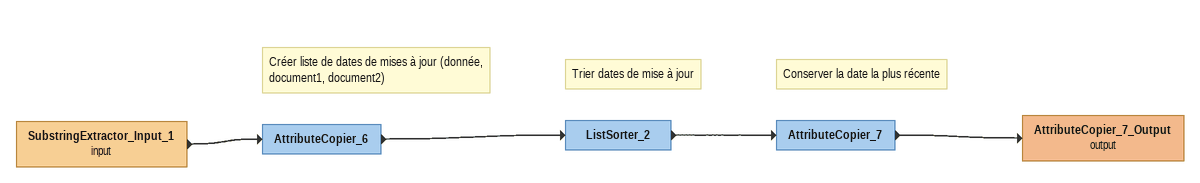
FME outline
SubstringExtractor_Input_1 (input)
    -> AttributeCopier_6
Note: Créer liste de dates de mises à jour (donnée, document1, document2)
AttributeCopier_6
    -> ListSorter_2
Note: Trier dates de mise à jour
ListSorter_2
    -> AttributeCopier_7
Note: Conserver la date la plus récente
AttributeCopier_7
    -> AttributeCopier_7_Output (output)
AttributeCopier_7_Output (output)
